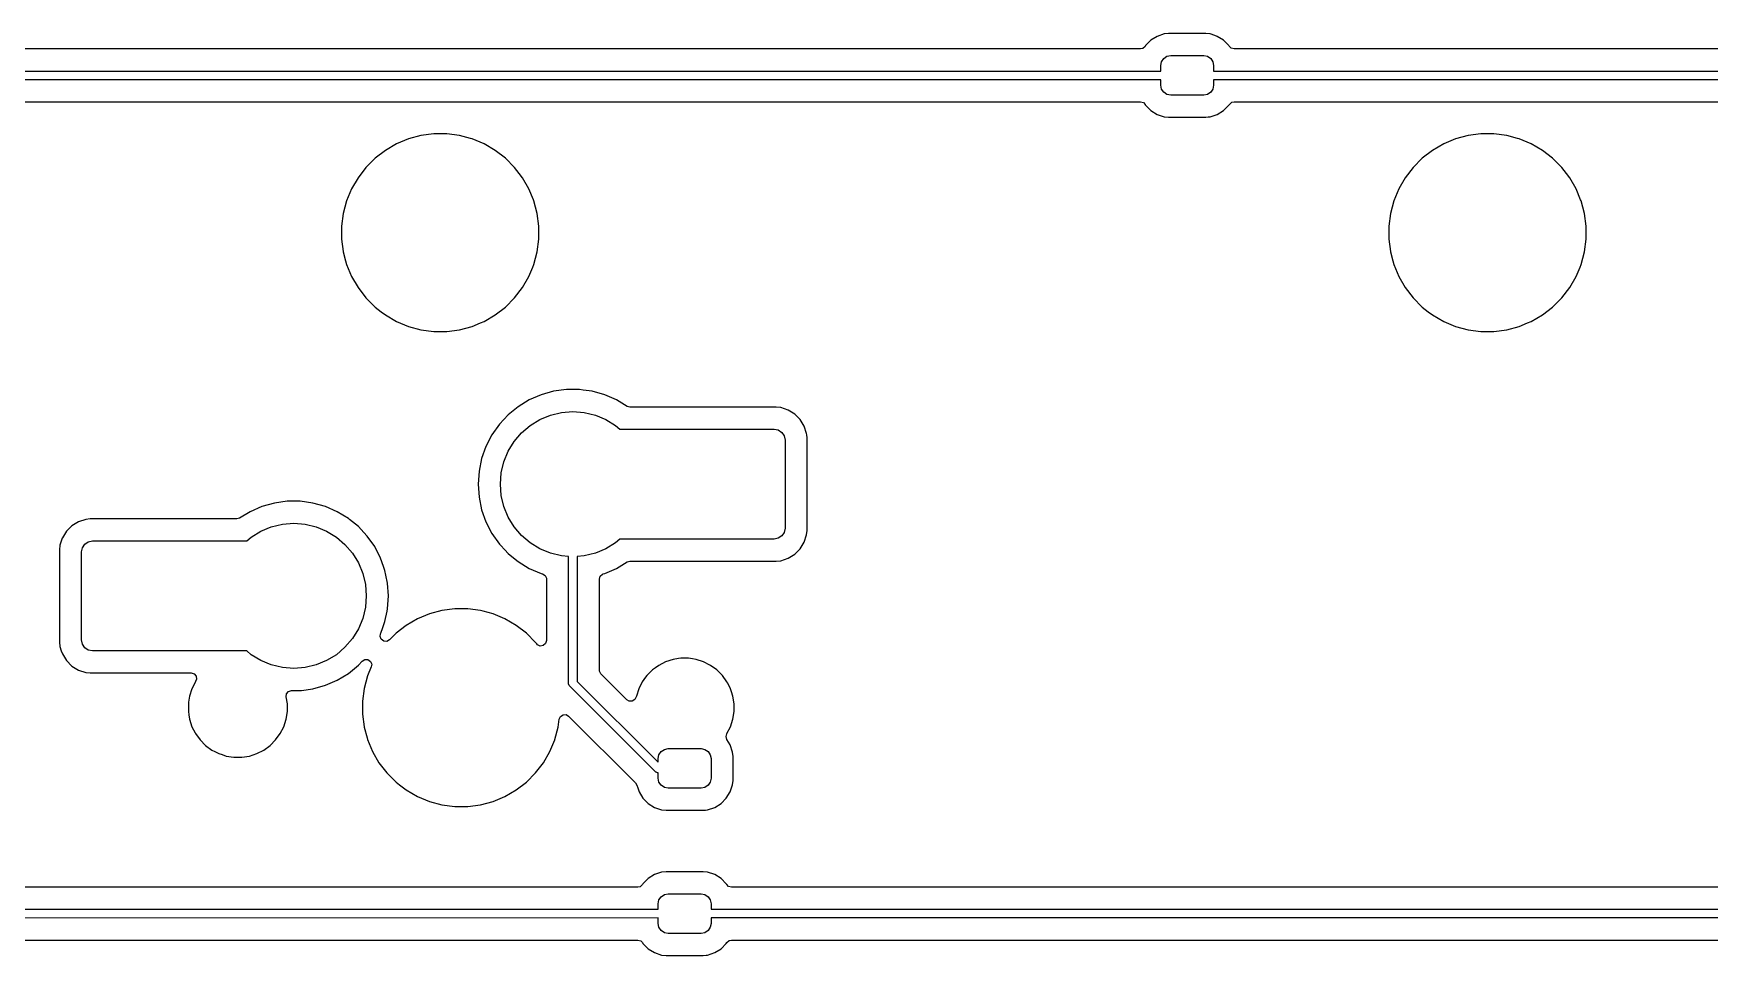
# Model space of a CAD drawing. Header units: millimetres. Extents: x 46 to 4458, y 59 to 1499.
# Drawn here: x 1981.66 to 2019.77, y 861.31 to 882.26 of the extents above; entities that cross this region are included whole.
import ezdxf

# ---------------------------------------------------------------- set-up
doc = ezdxf.new("R2010")
doc.units = ezdxf.units.MM
doc.layers.add('BLACK', color=7, linetype='Continuous')

msp = doc.modelspace()

# ---------------------------------------------------------------- linework, layer by layer
at = {"layer": 'BLACK', "linetype": 'Continuous'}
for p, q in [((2006.88796, 881.91957), (2006.83437, 881.90739)), ((2006.9399, 881.96629), (2006.88796, 881.91957)), ((2006.9514, 881.98493), (2006.9399, 881.96629)), ((2007.07132, 882.10486), (2006.9514, 881.98493)), ((2007.07133, 882.10486), (2007.07132, 882.10486)), ((2007.21566, 882.19389), (2007.07133, 882.10486)), ((2007.21567, 882.19389), (2007.21566, 882.19389)), ((2007.37666, 882.24724), (2007.21567, 882.19389)), ((2007.47601, 882.25739), (2007.37666, 882.24724)), ((2007.37666, 882.24724), (2007.37666, 882.24724)), ((2007.47603, 882.25739), (2007.47601, 882.25739)), ((2008.32272, 882.25739), (2007.47603, 882.25739)), ((2008.42208, 882.24724), (2008.32272, 882.25739)), ((2008.52393, 882.21349), (2008.42208, 882.24724)), ((2008.58307, 882.19389), (2008.52393, 882.21349)), ((2008.72741, 882.10486), (2008.58307, 882.19389)), ((2008.58307, 882.19389), (2008.58307, 882.19389)), ((2008.58307, 882.19389), (2008.58307, 882.19389)), ((2008.84734, 881.98493), (2008.72741, 882.10486)), ((2008.72741, 882.10486), (2008.72741, 882.10486)), ((2008.85517, 881.97223), (2008.84734, 881.98493)), ((2008.85883, 881.96629), (2008.85517, 881.97223)), ((2008.89733, 881.92707), (2008.85883, 881.96629)), ((2008.96437, 881.90739), (2008.89733, 881.92707)), ((2006.83437, 881.90739), (1978.00812, 881.90739)), ((2007.29937, 881.53189), (2007.3165, 881.61799)), ((2007.29937, 881.40575), (2007.29937, 881.53189)), ((2007.3165, 881.61799), (2007.36527, 881.69099)), ((2007.36527, 881.69099), (2007.43827, 881.73976)), ((2007.43827, 881.73976), (2007.52437, 881.75689)), ((2007.52437, 881.75689), (2008.27437, 881.75689)), ((2008.27437, 881.75689), (2008.36047, 881.73976)), ((2008.36047, 881.73976), (2008.43347, 881.69099)), ((2008.43347, 881.69099), (2008.48224, 881.61799)), ((2008.48224, 881.61799), (2008.49937, 881.53189)), ((2008.49937, 881.53189), (2008.49937, 881.40576)), ((2040.64812, 881.90739), (2008.96437, 881.90739)), ((1977.54312, 881.40528), (2007.29937, 881.40575)), ((2007.29937, 881.20767), (1977.54312, 881.2072)), ((2007.29937, 881.08189), (2007.29937, 881.20767)), ((2008.49937, 881.40576), (2041.11312, 881.40628)), ((2041.11312, 881.2082), (2008.49937, 881.20769)), ((2008.49937, 881.20769), (2008.49937, 881.08189)), ((2007.3165, 880.99578), (2007.29937, 881.08189)), ((2007.36527, 880.92279), (2007.3165, 880.99578)), ((2007.43827, 880.87401), (2007.36527, 880.92279)), ((2007.52437, 880.85689), (2007.43827, 880.87401)), ((2008.27437, 880.85689), (2007.52437, 880.85689)), ((2008.36047, 880.87401), (2008.27437, 880.85689)), ((2008.43347, 880.92279), (2008.36047, 880.87401)), ((2008.48224, 880.99578), (2008.43347, 880.92279)), ((2008.49937, 881.08189), (2008.48224, 880.99578)), ((1978.00812, 880.70639), (2006.83437, 880.70639)), ((2006.83437, 880.70639), (2006.9014, 880.6867)), ((2006.9014, 880.6867), (2006.9399, 880.64748)), ((2006.9399, 880.64748), (2006.9451, 880.63906)), ((2006.9451, 880.63906), (2006.9514, 880.62884)), ((2006.9514, 880.62884), (2007.07132, 880.50892)), ((2007.07132, 880.50892), (2007.07133, 880.50892)), ((2007.07133, 880.50892), (2007.21566, 880.41989)), ((2007.21566, 880.41989), (2007.21567, 880.41989)), ((2007.21567, 880.41989), (2007.21567, 880.41988)), ((2007.21567, 880.41988), (2007.37666, 880.36654)), ((2008.42208, 880.36654), (2008.58307, 880.41988)), ((2008.58307, 880.41988), (2008.72741, 880.50892)), ((2008.72741, 880.50892), (2008.84734, 880.62884)), ((2008.84734, 880.62884), (2008.85883, 880.64748)), ((2008.85883, 880.64748), (2008.91078, 880.69421)), ((2008.91078, 880.69421), (2008.96437, 880.70639)), ((2008.96437, 880.70639), (2040.64812, 880.70639)), ((2007.37666, 880.36654), (2007.47602, 880.35639)), ((2007.47602, 880.35639), (2008.32271, 880.35639)), ((2008.32271, 880.35639), (2008.32272, 880.35639)), ((2008.32272, 880.35639), (2008.37713, 880.36195)), ((2008.32272, 880.35639), (2008.32272, 880.35639)), ((2008.37713, 880.36195), (2008.42208, 880.36654)), ((1989.91831, 879.74915), (1989.66353, 879.60205)), ((1989.91832, 879.74915), (1989.91831, 879.74915)), ((1990.19012, 879.86174), (1989.91832, 879.74915)), ((1990.47432, 879.93789), (1990.19012, 879.86174)), ((1990.766, 879.97629), (1990.47432, 879.93789)), ((1990.76601, 879.97629), (1990.766, 879.97629)), ((1991.06023, 879.97629), (1990.76601, 879.97629)), ((1990.76601, 879.97629), (1990.76601, 879.97629)), ((1991.06024, 879.97629), (1991.06023, 879.97629)), ((1991.06023, 879.97629), (1991.06023, 879.97629)), ((1991.35192, 879.93789), (1991.06024, 879.97629)), ((1991.60004, 879.8714), (1991.35192, 879.93789)), ((1991.35192, 879.93789), (1991.35192, 879.93789)), ((1991.35192, 879.93789), (1991.35192, 879.93789)), ((1991.63611, 879.86174), (1991.60004, 879.8714)), ((1991.90791, 879.74915), (1991.63611, 879.86174)), ((1991.90793, 879.74915), (1991.90791, 879.74915)), ((1992.16271, 879.60205), (1991.90793, 879.74915)), ((2013.73081, 879.74915), (2013.47603, 879.60205)), ((2013.73082, 879.74915), (2013.73081, 879.74915)), ((2014.00262, 879.86174), (2013.73082, 879.74915)), ((2014.28682, 879.93789), (2014.00262, 879.86174)), ((2014.5785, 879.97629), (2014.28682, 879.93789)), ((2014.57851, 879.97629), (2014.5785, 879.97629)), ((2014.87273, 879.97629), (2014.57851, 879.97629)), ((2014.57851, 879.97629), (2014.57851, 879.97629)), ((2014.87274, 879.97629), (2014.87273, 879.97629)), ((2014.87273, 879.97629), (2014.87273, 879.97629)), ((2015.16442, 879.93789), (2014.87274, 879.97629)), ((2015.41254, 879.8714), (2015.16442, 879.93789)), ((2015.16442, 879.93789), (2015.16442, 879.93789)), ((2015.16442, 879.93789), (2015.16442, 879.93789)), ((2015.44861, 879.86174), (2015.41254, 879.8714)), ((2015.72041, 879.74915), (2015.44861, 879.86174)), ((2015.72043, 879.74915), (2015.72041, 879.74915)), ((2015.97521, 879.60205), (2015.72043, 879.74915)), ((1989.4301, 879.42293), (1989.22207, 879.2149)), ((1989.43011, 879.42294), (1989.4301, 879.42293)), ((1989.66351, 879.60204), (1989.43011, 879.42294)), ((1989.66353, 879.60205), (1989.66351, 879.60204)), ((1992.16272, 879.60204), (1992.16271, 879.60205)), ((1992.16271, 879.60205), (1992.16271, 879.60205)), ((1992.39613, 879.42294), (1992.16272, 879.60204)), ((1992.16272, 879.60204), (1992.16272, 879.60204)), ((1992.16272, 879.60204), (1992.16272, 879.60204)), ((1992.39614, 879.42293), (1992.39613, 879.42294)), ((1992.60416, 879.2149), (1992.39614, 879.42293)), ((2013.2426, 879.42293), (2013.03457, 879.2149)), ((2013.24261, 879.42294), (2013.2426, 879.42293)), ((2013.47601, 879.60204), (2013.24261, 879.42294)), ((2013.47603, 879.60205), (2013.47601, 879.60204)), ((2015.97522, 879.60204), (2015.97521, 879.60205)), ((2015.97521, 879.60205), (2015.97521, 879.60205)), ((2016.20863, 879.42294), (2015.97522, 879.60204)), ((2015.97522, 879.60204), (2015.97522, 879.60204)), ((2015.97522, 879.60204), (2015.97522, 879.60204)), ((2016.20864, 879.42293), (2016.20863, 879.42294)), ((2016.41666, 879.2149), (2016.20864, 879.42293)), ((1989.04296, 878.98148), (1988.89586, 878.7267)), ((1989.04297, 878.98149), (1989.04296, 878.98148)), ((1989.22207, 879.2149), (1989.04297, 878.98149)), ((1989.22207, 879.2149), (1989.22207, 879.2149)), ((1992.60417, 879.2149), (1992.60416, 879.2149)), ((1992.70959, 879.07752), (1992.60417, 879.2149)), ((1992.78327, 878.98148), (1992.70959, 879.07752)), ((1992.78328, 878.98148), (1992.78327, 878.98148)), ((1992.93038, 878.7267), (1992.78328, 878.98148)), ((2012.85546, 878.98148), (2012.70836, 878.7267)), ((2012.85547, 878.98149), (2012.85546, 878.98148)), ((2013.03457, 879.2149), (2012.85547, 878.98149)), ((2013.03457, 879.2149), (2013.03457, 879.2149)), ((2016.41667, 879.2149), (2016.41666, 879.2149)), ((2016.52209, 879.07752), (2016.41667, 879.2149)), ((2016.59577, 878.98148), (2016.52209, 879.07752)), ((2016.59578, 878.98148), (2016.59577, 878.98148)), ((2016.74288, 878.7267), (2016.59578, 878.98148)), ((1988.89585, 878.72668), (1988.78327, 878.45488)), ((1988.89586, 878.7267), (1988.89585, 878.72668)), ((1992.93038, 878.72668), (1992.93038, 878.7267)), ((1993.03295, 878.47906), (1992.93038, 878.72668)), ((2012.70835, 878.72668), (2012.59577, 878.45488)), ((2012.70836, 878.7267), (2012.70835, 878.72668)), ((2016.74288, 878.72668), (2016.74288, 878.7267)), ((2016.84545, 878.47906), (2016.74288, 878.72668)), ((1988.70712, 878.17068), (1988.66872, 877.879)), ((1988.78327, 878.45488), (1988.70712, 878.17068)), ((1993.04297, 878.45487), (1993.03295, 878.47906)), ((1993.11912, 878.17069), (1993.04297, 878.45487)), ((1993.15752, 877.87899), (1993.11912, 878.17069)), ((2012.51962, 878.17068), (2012.48122, 877.879)), ((2012.59577, 878.45488), (2012.51962, 878.17068)), ((2016.85547, 878.45487), (2016.84545, 878.47906)), ((2016.93162, 878.17069), (2016.85547, 878.45487)), ((2016.97002, 877.87899), (2016.93162, 878.17069)), ((1988.66872, 877.879), (1988.66872, 877.87899)), ((1988.66872, 877.87899), (1988.66872, 877.58479)), ((1993.15752, 877.58479), (1993.15752, 877.87899)), ((2012.48122, 877.879), (2012.48122, 877.87899)), ((2012.48122, 877.87899), (2012.48122, 877.58479)), ((2016.97002, 877.58478), (2016.97002, 877.87899)), ((1988.66872, 877.58479), (1988.66872, 877.58477)), ((1988.66872, 877.58477), (1988.70547, 877.30565)), ((1993.11912, 877.29309), (1993.15752, 877.58478)), ((1993.15752, 877.58478), (1993.15752, 877.58479)), ((2012.48122, 877.58479), (2012.48122, 877.58477)), ((2012.48122, 877.58477), (2012.51797, 877.30565)), ((2016.93162, 877.29309), (2016.97002, 877.58478)), ((1988.70547, 877.30565), (1988.70712, 877.29309)), ((1988.70712, 877.29309), (1988.76129, 877.09091)), ((1988.76129, 877.09091), (1988.78327, 877.00889)), ((1988.78327, 877.00889), (1988.89585, 876.73709)), ((1993.01837, 876.9495), (1993.04297, 877.0089)), ((1993.04297, 877.0089), (1993.11912, 877.29309)), ((2012.51797, 877.30565), (2012.51962, 877.29309)), ((2012.51962, 877.29309), (2012.57379, 877.09091)), ((2012.57379, 877.09091), (2012.59577, 877.00889)), ((2012.59577, 877.00889), (2012.70835, 876.73709)), ((2016.83087, 876.9495), (2016.85547, 877.0089)), ((2016.85547, 877.0089), (2016.93162, 877.29309)), ((1988.89585, 876.73709), (1988.89586, 876.73708)), ((1988.89586, 876.73708), (1989.04296, 876.4823)), ((1992.78327, 876.48229), (1992.93038, 876.73708)), ((1992.93038, 876.73708), (1992.95097, 876.7868)), ((1992.95097, 876.7868), (1993.01837, 876.9495)), ((2012.70835, 876.73709), (2012.70836, 876.73708)), ((2012.70836, 876.73708), (2012.85546, 876.4823)), ((2016.59577, 876.48229), (2016.74288, 876.73708)), ((2016.74288, 876.73708), (2016.76347, 876.7868)), ((2016.76347, 876.7868), (2016.83087, 876.9495)), ((1989.04296, 876.4823), (1989.04297, 876.48228)), ((1989.04297, 876.48228), (1989.22207, 876.24888)), ((1989.22207, 876.24888), (1989.22207, 876.24887)), ((1989.22207, 876.24887), (1989.4301, 876.04084)), ((1992.39613, 876.04084), (1992.60417, 876.24888)), ((1992.60417, 876.24888), (1992.78327, 876.48229)), ((2012.85546, 876.4823), (2012.85547, 876.48228)), ((2012.85547, 876.48228), (2013.03457, 876.24888)), ((2013.03457, 876.24888), (2013.03457, 876.24887)), ((2013.03457, 876.24887), (2013.2426, 876.04084)), ((2016.20863, 876.04084), (2016.41667, 876.24888)), ((2016.41667, 876.24888), (2016.59577, 876.48229)), ((1989.4301, 876.04084), (1989.43011, 876.04084)), ((1989.43011, 876.04084), (1989.56903, 875.93424)), ((1989.56903, 875.93424), (1989.66352, 875.86173)), ((1989.66352, 875.86173), (1989.66353, 875.86173)), ((1989.66353, 875.86173), (1989.91831, 875.71463)), ((1991.90792, 875.71463), (1992.16272, 875.86173)), ((1992.16272, 875.86173), (1992.39613, 876.04084)), ((2013.2426, 876.04084), (2013.24261, 876.04084)), ((2013.24261, 876.04084), (2013.38153, 875.93424)), ((2013.38153, 875.93424), (2013.47602, 875.86173)), ((2013.47602, 875.86173), (2013.47603, 875.86173)), ((2013.47603, 875.86173), (2013.73081, 875.71463)), ((2015.72042, 875.71463), (2015.97522, 875.86173)), ((2015.97522, 875.86173), (2016.20863, 876.04084)), ((1989.91831, 875.71463), (1989.91832, 875.71462)), ((1989.91832, 875.71462), (1990.19012, 875.60204)), ((1990.19012, 875.60204), (1990.19013, 875.60204)), ((1990.19013, 875.60204), (1990.19013, 875.60204)), ((1990.19013, 875.60204), (1990.47432, 875.52589)), ((1990.47432, 875.52589), (1990.76601, 875.48749)), ((1990.76601, 875.48749), (1990.76602, 875.48749)), ((1990.76602, 875.48749), (1991.06022, 875.48749)), ((1991.06022, 875.48749), (1991.06023, 875.48749)), ((1991.06023, 875.48749), (1991.35192, 875.52589)), ((1991.35192, 875.52589), (1991.63611, 875.60204)), ((1991.63611, 875.60204), (1991.82481, 875.6802)), ((1991.82481, 875.6802), (1991.90791, 875.71462)), ((1991.90791, 875.71462), (1991.90792, 875.71462)), ((1991.90792, 875.71462), (1991.90792, 875.71463)), ((2013.73081, 875.71463), (2013.73082, 875.71462)), ((2013.73082, 875.71462), (2014.00262, 875.60204)), ((2014.00262, 875.60204), (2014.00263, 875.60204)), ((2014.00263, 875.60204), (2014.00263, 875.60204)), ((2014.00263, 875.60204), (2014.28682, 875.52589)), ((2014.28682, 875.52589), (2014.57851, 875.48749)), ((2014.57851, 875.48749), (2014.57852, 875.48749)), ((2014.57852, 875.48749), (2014.87272, 875.48749)), ((2014.87272, 875.48749), (2014.87273, 875.48749)), ((2014.87273, 875.48749), (2015.16442, 875.52589)), ((2015.16442, 875.52589), (2015.44861, 875.60204)), ((2015.44861, 875.60204), (2015.63731, 875.6802)), ((2015.63731, 875.6802), (2015.72041, 875.71462)), ((2015.72041, 875.71462), (2015.72042, 875.71462)), ((2015.72042, 875.71462), (2015.72042, 875.71463)), ((1992.93769, 873.93075), (1992.68632, 873.77789)), ((1993.20752, 874.04795), (1992.93769, 873.93075)), ((1992.93769, 873.93075), (1992.93769, 873.93075)), ((1993.49081, 874.12733), (1993.20752, 874.04795)), ((1993.78227, 874.16739), (1993.49081, 874.12733)), ((1993.49081, 874.12733), (1993.49081, 874.12733)), ((1994.07647, 874.16739), (1993.78227, 874.16739)), ((1993.78227, 874.16739), (1993.78227, 874.16739)), ((1994.16099, 874.15577), (1994.07647, 874.16739)), ((1994.07647, 874.16739), (1994.07647, 874.16739)), ((1994.36792, 874.12733), (1994.16099, 874.15577)), ((1994.36793, 874.12733), (1994.36792, 874.12733)), ((1994.65121, 874.04795), (1994.36793, 874.12733)), ((1994.36793, 874.12733), (1994.36793, 874.12733)), ((1994.92104, 873.93075), (1994.65121, 874.04795)), ((1994.98202, 873.89367), (1994.92104, 873.93075)), ((1992.45811, 873.59223), (1992.2573, 873.37721)), ((1992.68632, 873.77789), (1992.45811, 873.59223)), ((1993.18029, 873.48705), (1993.41949, 873.58613)), ((1993.41949, 873.58613), (1993.67125, 873.64657)), ((1993.67125, 873.64657), (1993.92937, 873.66689)), ((1993.92937, 873.66689), (1994.18749, 873.64657)), ((1994.18749, 873.64657), (1994.43925, 873.58613)), ((1994.43925, 873.58613), (1994.67845, 873.48705)), ((1995.16, 873.78544), (1994.98202, 873.89367)), ((1995.22443, 873.76739), (1995.16, 873.78544)), ((1996.60224, 873.76739), (1995.22443, 873.76739)), ((1996.60225, 873.76739), (1996.60224, 873.76739)), ((1998.55438, 873.76739), (1996.60225, 873.76739)), ((1998.55439, 873.76739), (1998.55438, 873.76739)), ((1998.65716, 873.75689), (1998.55439, 873.76739)), ((1998.65717, 873.75689), (1998.65716, 873.75689)), ((1998.8237, 873.7017), (1998.65717, 873.75689)), ((1998.97303, 873.6096), (1998.8237, 873.7017)), ((1999.09708, 873.48554), (1998.97303, 873.6096)), ((1992.2573, 873.37721), (1992.08765, 873.13687)), ((1992.59449, 872.98673), (1992.76264, 873.18361)), ((1992.76264, 873.18361), (1992.95952, 873.35177)), ((1992.95952, 873.35177), (1993.18029, 873.48705)), ((1994.67845, 873.48705), (1994.89922, 873.35177)), ((1994.89922, 873.35177), (1994.99859, 873.26689)), ((1994.99859, 873.26689), (1996.55437, 873.26689)), ((1996.55437, 873.26689), (1998.50437, 873.26689)), ((1998.50437, 873.26689), (1998.60004, 873.24786)), ((1998.60004, 873.24786), (1998.68115, 873.19366)), ((1998.68115, 873.19366), (1998.73534, 873.11256)), ((1999.18918, 873.33622), (1999.09708, 873.48554)), ((1999.24437, 873.16969), (1999.18918, 873.33622)), ((1999.24437, 873.16968), (1999.24437, 873.16969)), ((1999.24772, 873.13687), (1999.24437, 873.16968)), ((1991.9523, 872.87565), (1991.85378, 872.59845)), ((1992.08765, 873.13687), (1991.9523, 872.87565)), ((1992.08765, 873.13687), (1992.08765, 873.13687)), ((1992.36013, 872.52677), (1992.45921, 872.76597)), ((1992.45921, 872.76597), (1992.59449, 872.98673)), ((1998.73534, 873.11256), (1998.75437, 873.01689)), ((1998.75437, 873.01689), (1998.75437, 871.01689)), ((1999.25487, 873.0669), (1999.24772, 873.13687)), ((1999.25487, 870.96688), (1999.25487, 873.0669)), ((1991.85377, 872.59843), (1991.79392, 872.3104)), ((1991.85378, 872.59845), (1991.85377, 872.59843)), ((1992.29968, 872.275), (1992.36013, 872.52677)), ((1991.79392, 872.3104), (1991.77384, 872.01689)), ((1991.77384, 872.01689), (1991.79392, 871.72338)), ((1991.79392, 872.3104), (1991.79392, 872.3104)), ((1992.27937, 872.01689), (1992.29968, 872.275)), ((1992.29968, 871.75877), (1992.27937, 872.01689)), ((1987.43227, 871.62739), (1987.14081, 871.58733)), ((1987.72647, 871.62739), (1987.43227, 871.62739)), ((1987.43227, 871.62739), (1987.43227, 871.62739)), ((1987.8722, 871.60736), (1987.72647, 871.62739)), ((1987.72647, 871.62739), (1987.72647, 871.62739)), ((1991.79392, 871.72338), (1991.79392, 871.72337)), ((1991.79392, 871.72337), (1991.85377, 871.43534)), ((1992.36013, 871.50701), (1992.29968, 871.75877)), ((1986.34874, 871.24544), (1986.28431, 871.22739)), ((1986.58769, 871.39075), (1986.34874, 871.24544)), ((1986.85752, 871.50795), (1986.58769, 871.39075)), ((1986.58769, 871.39075), (1986.58769, 871.39075)), ((1987.14081, 871.58733), (1986.85752, 871.50795)), ((1987.14081, 871.58733), (1987.14081, 871.58733)), ((1988.01792, 871.58733), (1987.8722, 871.60736)), ((1988.01793, 871.58733), (1988.01792, 871.58733)), ((1988.30121, 871.50795), (1988.01793, 871.58733)), ((1988.01793, 871.58733), (1988.01793, 871.58733)), ((1988.57104, 871.39075), (1988.30121, 871.50795)), ((1988.57105, 871.39075), (1988.57104, 871.39075)), ((1988.82241, 871.23789), (1988.57105, 871.39075)), ((1991.85377, 871.43534), (1991.85378, 871.43533)), ((1991.85378, 871.43533), (1991.9523, 871.15813)), ((1992.45921, 871.2678), (1992.36013, 871.50701)), ((1992.59449, 871.04704), (1992.45921, 871.2678)), ((1982.41166, 870.94555), (1982.31956, 870.79622)), ((1982.53571, 871.0696), (1982.41166, 870.94555)), ((1982.68503, 871.1617), (1982.53571, 871.0696)), ((1982.68504, 871.1617), (1982.68503, 871.1617)), ((1982.85157, 871.21689), (1982.68504, 871.1617)), ((1982.95435, 871.22739), (1982.85157, 871.21689)), ((1982.85157, 871.21689), (1982.85157, 871.21689)), ((1982.95437, 871.22739), (1982.95435, 871.22739)), ((1986.28431, 871.22739), (1982.95437, 871.22739)), ((1986.60952, 870.81177), (1986.83029, 870.94705)), ((1986.83029, 870.94705), (1987.06949, 871.04613)), ((1987.06949, 871.04613), (1987.32125, 871.10657)), ((1987.32125, 871.10657), (1987.57937, 871.12689)), ((1987.57937, 871.12689), (1987.83749, 871.10657)), ((1987.83749, 871.10657), (1988.08925, 871.04613)), ((1988.08925, 871.04613), (1988.32845, 870.94705)), ((1988.32845, 870.94705), (1988.54922, 870.81177)), ((1988.82242, 871.23789), (1988.82241, 871.23789)), ((1988.85147, 871.21425), (1988.82242, 871.23789)), ((1988.82242, 871.23789), (1988.82242, 871.23789)), ((1989.05063, 871.05223), (1988.85147, 871.21425)), ((1989.05063, 871.05222), (1989.05063, 871.05223)), ((1989.17697, 870.91695), (1989.05063, 871.05222)), ((1989.05063, 871.05222), (1989.05063, 871.05222)), ((1989.25144, 870.83721), (1989.17697, 870.91695)), ((1991.9523, 871.15813), (1992.08765, 870.89691)), ((1992.08765, 870.89691), (1992.08765, 870.8969)), ((1992.08765, 870.8969), (1992.2573, 870.65656)), ((1992.76264, 870.85016), (1992.59449, 871.04704)), ((1998.73534, 870.92122), (1998.68115, 870.84011)), ((1998.75437, 871.01689), (1998.73534, 870.92122)), ((1999.18918, 870.69755), (1999.24437, 870.86409)), ((1999.24437, 870.86409), (1999.25487, 870.96688)), ((1982.26437, 870.62968), (1982.25387, 870.5269)), ((1982.25387, 870.5269), (1982.25387, 868.42689)), ((1982.31776, 870.7908), (1982.26437, 870.62968)), ((1982.26437, 870.62968), (1982.26437, 870.62968)), ((1982.26437, 870.62968), (1982.26437, 870.62968)), ((1982.31955, 870.79622), (1982.31776, 870.7908)), ((1982.31956, 870.79622), (1982.31955, 870.79622)), ((1982.75437, 870.47689), (1982.7734, 870.57256)), ((1982.7734, 870.57256), (1982.82759, 870.65366)), ((1982.82759, 870.65366), (1982.9087, 870.70786)), ((1982.9087, 870.70786), (1983.00437, 870.72689)), ((1983.00437, 870.72689), (1985.05437, 870.72689)), ((1985.05437, 870.72689), (1986.51014, 870.72689)), ((1986.51014, 870.72689), (1986.60952, 870.81177)), ((1988.54922, 870.81177), (1988.7461, 870.64361)), ((1988.7461, 870.64361), (1988.91425, 870.44673)), ((1989.42109, 870.59687), (1989.25144, 870.83721)), ((1989.42109, 870.59686), (1989.42109, 870.59687)), ((1989.42109, 870.59687), (1989.42109, 870.59687)), ((1989.55644, 870.33565), (1989.42109, 870.59686)), ((1992.2573, 870.65656), (1992.28314, 870.6289)), ((1992.28314, 870.6289), (1992.38004, 870.52515)), ((1992.38004, 870.52515), (1992.45811, 870.44155)), ((1992.95952, 870.68201), (1992.76264, 870.85016)), ((1993.18029, 870.54673), (1992.95952, 870.68201)), ((1993.41949, 870.44764), (1993.18029, 870.54673)), ((1994.67845, 870.54673), (1994.43925, 870.44764)), ((1994.89922, 870.68201), (1994.67845, 870.54673)), ((1994.99859, 870.76689), (1994.89922, 870.68201)), ((1996.45437, 870.76689), (1994.99859, 870.76689)), ((1998.50437, 870.76689), (1996.45437, 870.76689)), ((1998.60004, 870.78592), (1998.50437, 870.76689)), ((1998.68115, 870.84011), (1998.60004, 870.78592)), ((1998.97303, 870.42418), (1999.09708, 870.54823)), ((1999.09708, 870.54823), (1999.18918, 870.69755)), ((1982.75437, 868.47689), (1982.75437, 870.47689)), ((1988.91425, 870.44673), (1989.04953, 870.22597)), ((1989.04953, 870.22597), (1989.14861, 869.98677)), ((1989.62386, 870.14595), (1989.55644, 870.33565)), ((1989.65496, 870.05845), (1989.62386, 870.14595)), ((1992.45811, 870.44155), (1992.5411, 870.37403)), ((1992.5411, 870.37403), (1992.68632, 870.25589)), ((1992.68632, 870.25589), (1992.68632, 870.25589)), ((1992.68632, 870.25589), (1992.68632, 870.25589)), ((1992.68632, 870.25589), (1992.93769, 870.10303)), ((1992.93769, 870.10303), (1992.93769, 870.10303)), ((1992.93769, 870.10303), (1993.20753, 869.98582)), ((1993.67125, 870.3872), (1993.41949, 870.44764)), ((1993.83006, 870.3747), (1993.67125, 870.3872)), ((1993.83129, 867.47738), (1993.83006, 870.3747)), ((1994.18749, 870.3872), (1994.02815, 870.37466)), ((1994.02815, 870.37466), (1994.02935, 867.53567)), ((1994.43925, 870.44764), (1994.18749, 870.3872)), ((1994.65121, 869.98582), (1994.92104, 870.10302)), ((1994.92104, 870.10302), (1994.92105, 870.10303)), ((1994.92105, 870.10303), (1995.16, 870.24834)), ((1994.92105, 870.10303), (1994.92105, 870.10303)), ((1995.16, 870.24834), (1995.22443, 870.26639)), ((1995.22443, 870.26639), (1996.40435, 870.26639)), ((1996.40435, 870.26639), (1996.40436, 870.26639)), ((1996.40436, 870.26639), (1998.55438, 870.26639)), ((1998.55438, 870.26639), (1998.65717, 870.27689)), ((1998.65717, 870.27689), (1998.8237, 870.33207)), ((1998.8237, 870.33207), (1998.97303, 870.42418)), ((1989.14861, 869.98677), (1989.20906, 869.735)), ((1989.20906, 869.735), (1989.22937, 869.47689)), ((1989.65496, 870.05843), (1989.65496, 870.05845)), ((1989.67761, 869.94945), (1989.65496, 870.05843)), ((1989.71482, 869.7704), (1989.67761, 869.94945)), ((1989.73489, 869.47689), (1989.71482, 869.7704)), ((1993.20753, 869.98582), (1993.23832, 869.97719)), ((1993.23832, 869.97719), (1993.29757, 869.94015)), ((1993.29757, 869.94015), (1993.32738, 869.87696)), ((1993.32738, 869.87696), (1993.32887, 869.85779)), ((1993.32887, 869.85779), (1993.32887, 868.46141)), ((1994.52987, 869.85779), (1994.54955, 869.92483)), ((1994.52987, 868.42689), (1994.52987, 869.85779)), ((1994.54955, 869.92483), (1994.60236, 869.97058)), ((1994.60236, 869.97058), (1994.62042, 869.97719)), ((1994.62042, 869.97719), (1994.65121, 869.98582)), ((1994.65121, 869.98582), (1994.65121, 869.98582)), ((1989.22937, 869.47689), (1989.20906, 869.21877)), ((1989.71482, 869.18338), (1989.73489, 869.47689)), ((1989.14861, 868.96701), (1989.04953, 868.7278)), ((1989.20906, 869.21877), (1989.14861, 868.96701)), ((1989.65496, 868.89534), (1989.70307, 869.12682)), ((1989.70307, 869.12682), (1989.71482, 869.18338)), ((1990.39456, 868.95415), (1990.13978, 868.80705)), ((1990.39457, 868.95415), (1990.39456, 868.95415)), ((1990.66637, 869.06674), (1990.39457, 868.95415)), ((1990.95057, 869.14289), (1990.66637, 869.06674)), ((1991.24225, 869.18129), (1990.95057, 869.14289)), ((1991.24226, 869.18129), (1991.24225, 869.18129)), ((1991.53648, 869.18129), (1991.24226, 869.18129)), ((1991.24226, 869.18129), (1991.24226, 869.18129)), ((1991.53649, 869.18129), (1991.53648, 869.18129)), ((1991.53648, 869.18129), (1991.53648, 869.18129)), ((1991.82817, 869.14289), (1991.53649, 869.18129)), ((1991.88812, 869.12682), (1991.82817, 869.14289)), ((1991.82817, 869.14289), (1991.82817, 869.14289)), ((1991.82817, 869.14289), (1991.82817, 869.14289)), ((1992.11236, 869.06674), (1991.88812, 869.12682)), ((1992.38416, 868.95415), (1992.11236, 869.06674)), ((1992.38418, 868.95415), (1992.38416, 868.95415)), ((1992.63896, 868.80705), (1992.38418, 868.95415)), ((1989.04953, 868.7278), (1988.91425, 868.50704)), ((1989.54526, 868.55704), (1989.55521, 868.61529)), ((1989.55521, 868.61529), (1989.55644, 868.61811)), ((1989.55644, 868.61812), (1989.55993, 868.62793)), ((1989.55644, 868.61811), (1989.55644, 868.61812)), ((1989.55993, 868.62793), (1989.60688, 868.76005)), ((1989.60688, 868.76005), (1989.65496, 868.89533)), ((1989.65496, 868.89533), (1989.65496, 868.89534)), ((1989.65496, 868.89534), (1989.65496, 868.89534)), ((1989.90636, 868.62794), (1989.75663, 868.47821)), ((1990.13976, 868.80704), (1989.90636, 868.62794)), ((1990.13978, 868.80705), (1990.13976, 868.80704)), ((1992.63897, 868.80704), (1992.63896, 868.80705)), ((1992.63896, 868.80705), (1992.63896, 868.80705)), ((1992.87238, 868.62794), (1992.63897, 868.80704)), ((1992.63897, 868.80704), (1992.63897, 868.80704)), ((1992.63897, 868.80704), (1992.63897, 868.80704)), ((1992.87239, 868.62793), (1992.87238, 868.62794)), ((1993.08041, 868.4199), (1992.87239, 868.62793)), ((1982.25387, 868.42689), (1982.25387, 868.42687)), ((1982.25387, 868.42687), (1982.26437, 868.32409)), ((1982.26437, 868.32409), (1982.26437, 868.32409)), ((1982.26437, 868.32409), (1982.29525, 868.23091)), ((1982.29525, 868.23091), (1982.31956, 868.15755)), ((1982.7734, 868.38122), (1982.75437, 868.47689)), ((1982.82759, 868.30011), (1982.7734, 868.38122)), ((1982.9087, 868.24592), (1982.82759, 868.30011)), ((1983.00437, 868.22689), (1982.9087, 868.24592)), ((1984.92937, 868.22689), (1983.00437, 868.22689)), ((1986.51014, 868.22689), (1984.92937, 868.22689)), ((1986.60952, 868.14201), (1986.51014, 868.22689)), ((1988.7461, 868.31016), (1988.54922, 868.14201)), ((1988.91425, 868.50704), (1988.7461, 868.31016)), ((1989.56968, 868.49158), (1989.54526, 868.55704)), ((1989.62561, 868.44971), (1989.56968, 868.49158)), ((1989.6953, 868.44472), (1989.62561, 868.44971)), ((1989.75663, 868.47821), (1989.6953, 868.44472)), ((1993.08042, 868.41989), (1993.08041, 868.4199)), ((1993.10649, 868.38592), (1993.08042, 868.41989)), ((1993.12367, 868.36769), (1993.10649, 868.38592)), ((1993.18722, 868.33867), (1993.12367, 868.36769)), ((1993.25638, 868.34861), (1993.18722, 868.33867)), ((1993.30918, 868.39437), (1993.25638, 868.34861)), ((1993.32887, 868.46141), (1993.30918, 868.39437)), ((1994.52987, 867.79698), (1994.52987, 868.42689)), ((1982.31956, 868.15755), (1982.41166, 868.00823)), ((1982.41166, 868.00823), (1982.53571, 867.88418)), ((1982.53571, 867.88418), (1982.68504, 867.79207)), ((1986.83029, 868.00673), (1986.60952, 868.14201)), ((1987.06949, 867.90764), (1986.83029, 868.00673)), ((1987.32125, 867.8472), (1987.06949, 867.90764)), ((1987.57937, 867.82689), (1987.32125, 867.8472)), ((1987.83749, 867.8472), (1987.57937, 867.82689)), ((1988.08925, 867.90764), (1987.83749, 867.8472)), ((1988.32845, 868.00673), (1988.08925, 867.90764)), ((1988.54922, 868.14201), (1988.32845, 868.00673)), ((1988.82242, 867.71589), (1989.05063, 867.90155)), ((1989.05063, 867.90155), (1989.13886, 867.99602)), ((1989.13886, 867.99602), (1989.199, 868.03158)), ((1989.199, 868.03158), (1989.26882, 868.02898)), ((1989.34404, 867.86393), (1989.25952, 867.65988)), ((1989.26882, 868.02898), (1989.32615, 867.98904)), ((1989.32615, 867.98904), (1989.35279, 867.92445)), ((1989.35279, 867.92445), (1989.34404, 867.86393)), ((1995.80512, 867.84548), (1995.73616, 867.79537)), ((1995.87948, 867.8995), (1995.80512, 867.84548)), ((1996.03733, 867.97993), (1995.87948, 867.8995)), ((1996.20581, 868.03467), (1996.03733, 867.97993)), ((1996.03733, 867.97993), (1996.03733, 867.97993)), ((1996.33103, 868.05451), (1996.20581, 868.03467)), ((1996.38079, 868.06239), (1996.33103, 868.05451)), ((1996.55795, 868.06239), (1996.38079, 868.06239)), ((1996.64544, 868.04853), (1996.55795, 868.06239)), ((1996.73293, 868.03467), (1996.64544, 868.04853)), ((1996.90141, 867.97993), (1996.73293, 868.03467)), ((1997.046, 867.90626), (1996.90141, 867.97993)), ((1996.90141, 867.97993), (1996.90141, 867.97993)), ((1997.05926, 867.8995), (1997.046, 867.90626)), ((1997.20258, 867.79537), (1997.05926, 867.8995)), ((1982.68504, 867.79207), (1982.85157, 867.73689)), ((1982.85157, 867.73689), (1982.95436, 867.72639)), ((1982.95436, 867.72639), (1984.88149, 867.72639)), ((1984.88149, 867.72639), (1984.8815, 867.72639)), ((1984.8815, 867.72639), (1985.24842, 867.72639)), ((1985.24842, 867.72639), (1985.31546, 867.7067)), ((1985.34676, 867.52678), (1985.26633, 867.36893)), ((1985.31546, 867.7067), (1985.36121, 867.6539)), ((1985.34874, 867.52951), (1985.34676, 867.52678)), ((1985.37115, 867.58474), (1985.34874, 867.52951)), ((1985.36121, 867.6539), (1985.37115, 867.58474)), ((1988.01792, 867.36645), (1988.30121, 867.44582)), ((1988.30121, 867.44582), (1988.57105, 867.56303)), ((1988.57105, 867.56303), (1988.82242, 867.71589)), ((1989.25952, 867.65988), (1989.18337, 867.37568)), ((1993.84622, 867.44133), (1993.83129, 867.47738)), ((1993.85866, 867.42618), (1993.84622, 867.44133)), ((1994.02935, 867.53567), (1995.86937, 865.69821)), ((1994.5327, 867.77063), (1994.52987, 867.79698)), ((1994.56619, 867.7093), (1994.5327, 867.77063)), ((1995.15895, 867.11654), (1994.56619, 867.7093)), ((1995.50676, 867.52678), (1995.42633, 867.36893)), ((1995.57963, 867.62709), (1995.50676, 867.52678)), ((1995.61089, 867.6701), (1995.57963, 867.62709)), ((1995.73615, 867.79537), (1995.61089, 867.6701)), ((1995.61089, 867.6701), (1995.61089, 867.6701)), ((1995.61089, 867.6701), (1995.61089, 867.6701)), ((1995.73616, 867.79537), (1995.73615, 867.79537)), ((1995.73615, 867.79537), (1995.73615, 867.79537)), ((1997.32785, 867.6701), (1997.20258, 867.79537)), ((1997.43198, 867.52678), (1997.32785, 867.6701)), ((1997.44847, 867.49442), (1997.43198, 867.52678)), ((1997.51241, 867.36893), (1997.44847, 867.49442)), ((1985.1903, 867.06604), (1985.18387, 867.02547)), ((1985.21158, 867.20044), (1985.1903, 867.06604)), ((1985.26633, 867.36893), (1985.21158, 867.20044)), ((1985.26633, 867.36893), (1985.26633, 867.36893)), ((1987.40992, 867.18299), (1987.41887, 867.25228)), ((1987.43487, 867.02547), (1987.40992, 867.18299)), ((1987.41887, 867.25228), (1987.46387, 867.30573)), ((1987.46387, 867.30573), (1987.53062, 867.32637)), ((1987.53062, 867.32637), (1987.53239, 867.32639)), ((1987.53239, 867.32639), (1987.72647, 867.32639)), ((1987.72647, 867.32639), (1987.75789, 867.33071)), ((1987.75789, 867.33071), (1988.01792, 867.36645)), ((1989.18337, 867.37568), (1989.14497, 867.084)), ((1989.14497, 867.084), (1989.14497, 867.08399)), ((1989.14497, 867.08399), (1989.14497, 866.78979)), ((1995.81381, 865.47374), (1993.85866, 867.42618)), ((1995.21, 867.08575), (1995.15895, 867.11654)), ((1995.27986, 867.08475), (1995.21, 867.08575)), ((1995.33918, 867.12168), (1995.27986, 867.08475)), ((1995.36911, 867.18482), (1995.33918, 867.12168)), ((1995.37158, 867.20045), (1995.36911, 867.18482)), ((1995.42633, 867.36893), (1995.37158, 867.20045)), ((1995.42633, 867.36893), (1995.42633, 867.36893)), ((1997.53671, 867.29416), (1997.51241, 867.36893)), ((1997.51241, 867.36893), (1997.51241, 867.36893)), ((1997.56716, 867.20044), (1997.53671, 867.29416)), ((1997.59487, 867.02547), (1997.56716, 867.20044)), ((1985.18387, 867.02547), (1985.18387, 866.84831)), ((1985.18387, 866.84831), (1985.19493, 866.77847)), ((1985.19493, 866.77847), (1985.21158, 866.67333)), ((1985.21158, 866.67333), (1985.26633, 866.50485)), ((1987.35241, 866.50485), (1987.40716, 866.67333)), ((1987.40716, 866.67333), (1987.43487, 866.84831)), ((1987.43487, 866.84831), (1987.43487, 867.02547)), ((1989.14497, 866.78979), (1989.14497, 866.78977)), ((1989.14497, 866.78977), (1989.18328, 866.49878)), ((1993.59537, 866.49809), (1993.6188, 866.6761)), ((1993.6188, 866.6761), (1993.64707, 866.74)), ((1993.64707, 866.74), (1993.70539, 866.77847)), ((1993.70539, 866.77847), (1993.77526, 866.7793)), ((1993.77526, 866.7793), (1993.82942, 866.7476)), ((1993.82942, 866.7476), (1995.35139, 865.22563)), ((1997.51241, 866.50485), (1997.56716, 866.67333)), ((1997.56716, 866.67333), (1997.59487, 866.84831)), ((1997.59487, 866.84831), (1997.59487, 867.02547)), ((1985.26633, 866.50485), (1985.26633, 866.50485)), ((1985.26633, 866.50485), (1985.33834, 866.36352)), ((1985.33834, 866.36352), (1985.34676, 866.347)), ((1985.34676, 866.347), (1985.45089, 866.20367)), ((1987.16785, 866.20367), (1987.27198, 866.347)), ((1987.27198, 866.347), (1987.35241, 866.50485)), ((1989.18328, 866.49878), (1989.18337, 866.49809)), ((1989.18337, 866.49809), (1989.24879, 866.25393)), ((1993.51922, 866.2139), (1993.59537, 866.49809)), ((1997.41182, 866.28138), (1997.43007, 866.34388)), ((1997.43007, 866.34388), (1997.43197, 866.34698)), ((1997.43197, 866.34698), (1997.43198, 866.347)), ((1997.43198, 866.347), (1997.51241, 866.50485)), ((1985.45089, 866.20367), (1985.57616, 866.0784)), ((1985.57616, 866.0784), (1985.71948, 865.97427)), ((1985.71948, 865.97427), (1985.78265, 865.94208)), ((1985.78265, 865.94208), (1985.87733, 865.89385)), ((1986.74141, 865.89385), (1986.89926, 865.97427)), ((1986.89926, 865.97427), (1987.04258, 866.0784)), ((1987.04258, 866.0784), (1987.16785, 866.20367)), ((1989.24879, 866.25393), (1989.25952, 866.21389)), ((1989.25952, 866.21389), (1989.3721, 865.94209)), ((1989.3721, 865.94209), (1989.37211, 865.94208)), ((1989.37211, 865.94208), (1989.51921, 865.6873)), ((1993.25952, 865.68729), (1993.40663, 865.94208)), ((1993.40663, 865.94208), (1993.40745, 865.94407)), ((1993.40745, 865.94407), (1993.51581, 866.20567)), ((1993.51581, 866.20567), (1993.51922, 866.2139)), ((1995.8865, 865.86799), (1995.93527, 865.94099)), ((1995.93527, 865.94099), (1996.00827, 865.98976)), ((1996.00827, 865.98976), (1996.09437, 866.00689)), ((1996.09437, 866.00689), (1996.84437, 866.00689)), ((1996.84437, 866.00689), (1996.93047, 865.98976)), ((1996.93047, 865.98976), (1997.00347, 865.94099)), ((1997.00347, 865.94099), (1997.05224, 865.86799)), ((1997.43026, 866.21399), (1997.41182, 866.28138)), ((1997.50637, 866.09059), (1997.43026, 866.21399)), ((1997.50637, 866.09058), (1997.50637, 866.09059)), ((1997.50637, 866.09059), (1997.50637, 866.09059)), ((1997.55972, 865.9296), (1997.50637, 866.09058)), ((1997.56987, 865.83023), (1997.55972, 865.9296)), ((1985.87733, 865.89385), (1985.87733, 865.89384)), ((1985.87733, 865.89384), (1985.95105, 865.86989)), ((1985.95105, 865.86989), (1986.04581, 865.8391)), ((1986.04581, 865.8391), (1986.22079, 865.81139)), ((1986.22079, 865.81139), (1986.22079, 865.81139)), ((1986.22079, 865.81139), (1986.39795, 865.81139)), ((1986.39795, 865.81139), (1986.57292, 865.8391)), ((1986.39795, 865.81139), (1986.39795, 865.81139)), ((1986.57292, 865.8391), (1986.74141, 865.89385)), ((1989.51921, 865.6873), (1989.51922, 865.68728)), ((1989.51922, 865.68728), (1989.69832, 865.45388)), ((1993.08042, 865.45388), (1993.25952, 865.68729)), ((1995.86937, 865.78189), (1995.8865, 865.86799)), ((1995.86937, 865.69821), (1995.86937, 865.78189)), ((1997.05224, 865.86799), (1997.06937, 865.78189)), ((1997.06937, 865.78189), (1997.06937, 865.33189)), ((1997.56987, 865.28354), (1997.56987, 865.83023)), ((1989.69832, 865.45388), (1989.69832, 865.45387)), ((1989.69832, 865.45387), (1989.90635, 865.24584)), ((1989.90635, 865.24584), (1989.90636, 865.24584)), ((1989.90636, 865.24584), (1989.98729, 865.18374)), ((1989.98729, 865.18374), (1990.13977, 865.06673)), ((1992.63897, 865.06673), (1992.87238, 865.24584)), ((1992.87238, 865.24584), (1993.08042, 865.45388)), ((1995.35139, 865.22563), (1995.38141, 865.17696)), ((1995.38141, 865.17696), (1995.40243, 865.11353)), ((1995.82437, 865.46937), (1995.81381, 865.47374)), ((1995.84986, 865.45881), (1995.82437, 865.46937)), ((1995.86937, 865.45689), (1995.84986, 865.45881)), ((1995.86937, 865.33189), (1995.86937, 865.45689)), ((1995.8865, 865.24578), (1995.86937, 865.33189)), ((1995.93527, 865.17279), (1995.8865, 865.24578)), ((1996.00827, 865.12401), (1995.93527, 865.17279)), ((1997.00347, 865.17279), (1996.93047, 865.12401)), ((1997.05224, 865.24578), (1997.00347, 865.17279)), ((1997.06937, 865.33189), (1997.05224, 865.24578)), ((1997.50637, 865.02319), (1997.55972, 865.18418)), ((1997.55972, 865.18418), (1997.56987, 865.28354)), ((1990.13977, 865.06673), (1990.13978, 865.06673)), ((1990.13978, 865.06673), (1990.39456, 864.91963)), ((1990.39456, 864.91963), (1990.39457, 864.91962)), ((1990.39457, 864.91962), (1990.66637, 864.80704)), ((1990.66637, 864.80704), (1990.66638, 864.80704)), ((1990.66638, 864.80704), (1990.66638, 864.80704)), ((1990.66638, 864.80704), (1990.95057, 864.73089)), ((1991.82817, 864.73089), (1992.11236, 864.80704)), ((1992.11236, 864.80704), (1992.27616, 864.87489)), ((1992.27616, 864.87489), (1992.38416, 864.91962)), ((1992.38416, 864.91962), (1992.38417, 864.91962)), ((1992.38417, 864.91963), (1992.63897, 865.06673)), ((1992.38417, 864.91962), (1992.38417, 864.91963)), ((1995.40243, 865.11353), (1995.43237, 865.02319)), ((1995.43237, 865.02319), (1995.43237, 865.02318)), ((1995.43237, 865.02318), (1995.5214, 864.87885)), ((1995.5214, 864.87885), (1995.5214, 864.87884)), ((1995.5214, 864.87884), (1995.64132, 864.75892)), ((1996.09437, 865.10689), (1996.00827, 865.12401)), ((1996.84437, 865.10689), (1996.09437, 865.10689)), ((1996.93047, 865.12401), (1996.84437, 865.10689)), ((1997.29741, 864.75892), (1997.41734, 864.87884)), ((1997.41734, 864.87884), (1997.50637, 865.02319)), ((1990.95057, 864.73089), (1991.24226, 864.69249)), ((1991.24226, 864.69249), (1991.24227, 864.69249)), ((1991.24227, 864.69249), (1991.53647, 864.69249)), ((1991.53647, 864.69249), (1991.53648, 864.69249)), ((1991.53648, 864.69249), (1991.82817, 864.73089)), ((1995.64132, 864.75892), (1995.64133, 864.75892)), ((1995.64133, 864.75892), (1995.78566, 864.66989)), ((1995.78566, 864.66989), (1995.78567, 864.66989)), ((1995.78567, 864.66989), (1995.78567, 864.66988)), ((1995.78567, 864.66988), (1995.94666, 864.61654)), ((1995.94666, 864.61654), (1996.04602, 864.60639)), ((1996.04602, 864.60639), (1996.89271, 864.60639)), ((1996.89271, 864.60639), (1996.89272, 864.60639)), ((1996.89272, 864.60639), (1996.94713, 864.61195)), ((1996.89272, 864.60639), (1996.89272, 864.60639)), ((1996.94713, 864.61195), (1996.99208, 864.61654)), ((1996.99208, 864.61654), (1997.15307, 864.66988)), ((1997.15307, 864.66988), (1997.29741, 864.75892)), ((1995.40437, 862.85739), (1971.34062, 862.85739)), ((1995.45796, 862.86957), (1995.40437, 862.85739)), ((1995.5099, 862.91629), (1995.45796, 862.86957)), ((1995.5214, 862.93493), (1995.5099, 862.91629)), ((1995.64132, 863.05486), (1995.5214, 862.93493)), ((1995.64133, 863.05486), (1995.64132, 863.05486)), ((1995.78566, 863.14389), (1995.64133, 863.05486)), ((1995.78567, 863.14389), (1995.78566, 863.14389)), ((1995.94666, 863.19724), (1995.78567, 863.14389)), ((1996.04601, 863.20739), (1995.94666, 863.19724)), ((1995.94666, 863.19724), (1995.94666, 863.19724)), ((1996.04603, 863.20739), (1996.04601, 863.20739)), ((1996.89272, 863.20739), (1996.04603, 863.20739)), ((1996.99208, 863.19724), (1996.89272, 863.20739)), ((1997.15306, 863.14389), (1996.99208, 863.19724)), ((1997.15307, 863.14389), (1997.15306, 863.14389)), ((1997.29741, 863.05486), (1997.15307, 863.14389)), ((1997.15307, 863.14389), (1997.15307, 863.14389)), ((1997.15307, 863.14389), (1997.15307, 863.14389)), ((1997.41734, 862.93493), (1997.29741, 863.05486)), ((1997.29741, 863.05486), (1997.29741, 863.05486)), ((1997.42883, 862.91629), (1997.41734, 862.93493)), ((1997.46733, 862.87707), (1997.42883, 862.91629)), ((1997.53437, 862.85739), (1997.46733, 862.87707)), ((2040.64812, 862.85739), (1997.53437, 862.85739)), ((1995.86937, 862.48189), (1995.8865, 862.56799)), ((1995.86937, 862.35575), (1995.86937, 862.48189)), ((1995.8865, 862.56799), (1995.93527, 862.64099)), ((1995.93527, 862.64099), (1996.00827, 862.68976)), ((1996.00827, 862.68976), (1996.09437, 862.70689)), ((1996.09437, 862.70689), (1996.84437, 862.70689)), ((1996.84437, 862.70689), (1996.93047, 862.68976)), ((1996.93047, 862.68976), (1997.00347, 862.64099)), ((1997.00347, 862.64099), (1997.05224, 862.56799)), ((1997.05224, 862.56799), (1997.06937, 862.48189)), ((1997.06937, 862.48189), (1997.06937, 862.35577)), ((1970.87562, 862.35531), (1995.86937, 862.35575)), ((1995.86937, 862.15767), (1970.87562, 862.15723)), ((1995.86937, 862.03189), (1995.86937, 862.15767)), ((1997.06937, 862.35577), (2041.11312, 862.35654)), ((2041.11312, 862.15846), (1997.06937, 862.15769)), ((1997.06937, 862.15769), (1997.06937, 862.03189)), ((1995.8865, 861.94578), (1995.86937, 862.03189)), ((1995.93527, 861.87279), (1995.8865, 861.94578)), ((1996.00827, 861.82401), (1995.93527, 861.87279)), ((1996.09437, 861.80689), (1996.00827, 861.82401)), ((1996.84437, 861.80689), (1996.09437, 861.80689)), ((1996.93047, 861.82401), (1996.84437, 861.80689)), ((1997.00347, 861.87279), (1996.93047, 861.82401)), ((1997.05224, 861.94578), (1997.00347, 861.87279)), ((1997.06937, 862.03189), (1997.05224, 861.94578)), ((1971.34062, 861.65639), (1995.40437, 861.65639)), ((1995.40437, 861.65639), (1995.4714, 861.6367)), ((1995.4714, 861.6367), (1995.5099, 861.59748)), ((1995.5099, 861.59748), (1995.5214, 861.57884)), ((1995.5214, 861.57884), (1995.64132, 861.45892)), ((1995.64132, 861.45892), (1995.64133, 861.45892)), ((1995.64133, 861.45892), (1995.78566, 861.36989)), ((1995.78566, 861.36989), (1995.78567, 861.36989)), ((1995.78567, 861.36989), (1995.78567, 861.36988)), ((1995.78567, 861.36988), (1995.94666, 861.31654)), ((1996.99208, 861.31654), (1997.15307, 861.36988)), ((1997.15307, 861.36988), (1997.29741, 861.45892)), ((1997.29741, 861.45892), (1997.41734, 861.57884)), ((1997.41734, 861.57884), (1997.42883, 861.59748)), ((1997.42883, 861.59748), (1997.48078, 861.64421)), ((1997.48078, 861.64421), (1997.53437, 861.65639)), ((1997.53437, 861.65639), (2040.64812, 861.65639)), ((1995.94666, 861.31654), (1996.04602, 861.30639)), ((1996.04602, 861.30639), (1996.89271, 861.30639)), ((1996.89271, 861.30639), (1996.89272, 861.30639)), ((1996.89272, 861.30639), (1996.95616, 861.31287)), ((1996.89272, 861.30639), (1996.89272, 861.30639)), ((1996.95616, 861.31287), (1996.99208, 861.31654))]:
    msp.add_line(p, q, dxfattribs=at)

doc.saveas('drawing.dxf')
